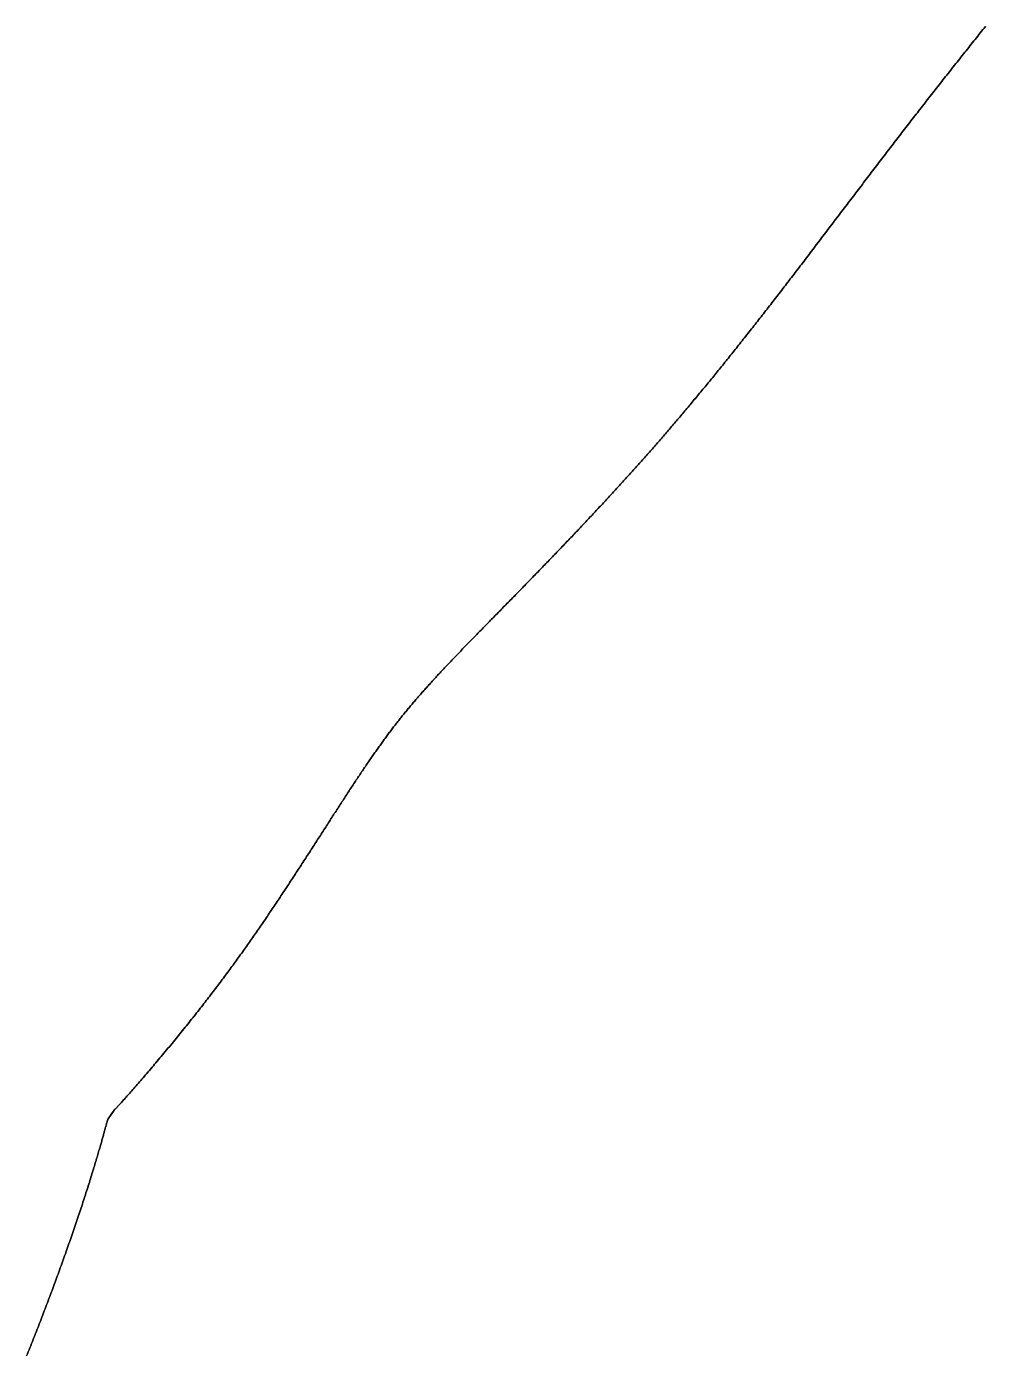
# Model space of a CAD drawing. Header units: inches. Extents: x 130170 to 284068, y 377793 to 804530.
# Drawn here: x 258656.8 to 258728.8, y 737667 to 737766.7 of the extents above; entities that cross this region are included whole.
import ezdxf

# ---------------------------------------------------------------- set-up
doc = ezdxf.new("R2010")
doc.units = ezdxf.units.IN
doc.header["$MEASUREMENT"] = 0
doc.layers.add('muni_il', color=7, linetype='Continuous')

msp = doc.modelspace()

# ---------------------------------------------------------------- linework, layer by layer
at = {"layer": 'muni_il'}
for points in [[(258656.823, 737666.914), (258656.886, 737667.069), (258656.948, 737667.224), (258657.011, 737667.378), (258657.073, 737667.533), (258657.134, 737667.687), (258657.196, 737667.841), (258657.257, 737667.995), (258657.318, 737668.149), (258657.379, 737668.303), (258657.44, 737668.457), (258657.5, 737668.611), (258657.561, 737668.764), (258657.621, 737668.918), (258657.681, 737669.071), (258657.741, 737669.225), (258657.8, 737669.378), (258657.86, 737669.532), (258657.919, 737669.685), (258657.978, 737669.838), (258658.037, 737669.992), (258658.096, 737670.145), (258658.154, 737670.298), (258658.213, 737670.452), (258658.271, 737670.605), (258658.329, 737670.758), (258658.387, 737670.911), (258658.445, 737671.065), (258658.503, 737671.218), (258658.561, 737671.372), (258658.618, 737671.525), (258658.675, 737671.678), (258658.733, 737671.832), (258658.79, 737671.985), (258658.847, 737672.139), (258658.903, 737672.292), (258658.96, 737672.446), (258659.017, 737672.599), (258659.073, 737672.753), (258659.129, 737672.906), (258659.185, 737673.06), (258659.241, 737673.213), (258659.297, 737673.366), (258659.352, 737673.52), (258659.408, 737673.673), (258659.463, 737673.827), (258659.518, 737673.98), (258659.573, 737674.133), (258659.628, 737674.286), (258659.682, 737674.439), (258659.737, 737674.592), (258659.791, 737674.745), (258659.845, 737674.898), (258659.899, 737675.05), (258659.952, 737675.202), (258660.005, 737675.354), (258660.059, 737675.506), (258660.111, 737675.658), (258660.164, 737675.809), (258660.216, 737675.96), (258660.268, 737676.111), (258660.32, 737676.261), (258660.372, 737676.411), (258660.423, 737676.561), (258660.474, 737676.71), (258660.524, 737676.859), (258660.575, 737677.007), (258660.624, 737677.155), (258660.674, 737677.302), (258660.723, 737677.448), (258660.772, 737677.594), (258660.821, 737677.74), (258660.869, 737677.885), (258660.916, 737678.028), (258660.964, 737678.172), (258661.011, 737678.314), (258661.057, 737678.456), (258661.103, 737678.597), (258661.149, 737678.737), (258661.194, 737678.875), (258661.238, 737679.013), (258661.282, 737679.15), (258661.326, 737679.286), (258661.369, 737679.421), (258661.412, 737679.555), (258661.454, 737679.688), (258661.496, 737679.819), (258661.537, 737679.949), (258661.577, 737680.078), (258661.617, 737680.206), (258661.656, 737680.332), (258661.695, 737680.457), (258661.733, 737680.581), (258661.771, 737680.703), (258661.808, 737680.823), (258661.844, 737680.942), (258661.88, 737681.06), (258661.915, 737681.176), (258661.949, 737681.29), (258661.983, 737681.403), (258662.016, 737681.513), (258662.049, 737681.623), (258662.081, 737681.73), (258662.112, 737681.836), (258662.143, 737681.94), (258662.173, 737682.042), (258662.202, 737682.143), (258662.231, 737682.241), (258662.259, 737682.338), (258662.286, 737682.433), (258662.313, 737682.526), (258662.339, 737682.617), (258662.364, 737682.706), (258662.389, 737682.793), (258662.413, 737682.878), (258662.437, 737682.962), (258662.46, 737683.043), (258662.482, 737683.122), (258662.504, 737683.2), (258662.525, 737683.275), (258662.546, 737683.349), (258662.565, 737683.42), (258662.585, 737683.49), (258662.604, 737683.558), (258662.622, 737683.623), (258662.639, 737683.687), (258662.656, 737683.749), (258662.673, 737683.809), (258662.689, 737683.867), (258662.705, 737683.923), (258662.719, 737683.977), (258662.734, 737684.03), (258662.748, 737684.08), (258662.761, 737684.129), (258662.775, 737684.176), (258662.787, 737684.221), (258662.799, 737684.264), (258662.811, 737684.305), (258662.822, 737684.345), (258662.833, 737684.383), (258662.844, 737684.419), (258662.854, 737684.453), (258662.863, 737684.485), (258662.872, 737684.515), (258662.881, 737684.544), (258662.889, 737684.571), (258662.897, 737684.596), (258662.905, 737684.62), (258662.912, 737684.641), (258662.918, 737684.66), (258662.925, 737684.678), (258662.93, 737684.694), (258662.936, 737684.708), (258662.94, 737684.719), (258662.945, 737684.729), (258663.389, 737685.364), (258663.409, 737685.384), (258663.42, 737685.395), (258663.432, 737685.407), (258663.445, 737685.42), (258663.46, 737685.435), (258663.476, 737685.452), (258663.494, 737685.471), (258663.514, 737685.492), (258663.536, 737685.515), (258663.561, 737685.541), (258663.588, 737685.569), (258663.617, 737685.6), (258663.648, 737685.634), (258663.683, 737685.671), (258663.719, 737685.71), (258663.759, 737685.753), (258663.8, 737685.798), (258663.845, 737685.847), (258663.892, 737685.898), (258663.941, 737685.953), (258663.994, 737686.01), (258664.048, 737686.07), (258664.105, 737686.133), (258664.165, 737686.2), (258664.227, 737686.268), (258664.291, 737686.34), (258664.357, 737686.414), (258664.426, 737686.491), (258664.497, 737686.571), (258664.569, 737686.653), (258664.644, 737686.737), (258664.721, 737686.824), (258664.799, 737686.913), (258664.879, 737687.005), (258664.961, 737687.098), (258665.045, 737687.194), (258665.13, 737687.291), (258665.217, 737687.391), (258665.304, 737687.492), (258665.394, 737687.595), (258665.484, 737687.699), (258665.576, 737687.805), (258665.668, 737687.913), (258665.762, 737688.022), (258665.856, 737688.132), (258665.952, 737688.243), (258666.048, 737688.356), (258666.144, 737688.469), (258666.242, 737688.584), (258666.34, 737688.7), (258666.438, 737688.816), (258666.537, 737688.933), (258666.637, 737689.051), (258666.737, 737689.17), (258666.836, 737689.289), (258666.937, 737689.408), (258667.037, 737689.528), (258667.138, 737689.649), (258667.238, 737689.769), (258667.339, 737689.89), (258667.439, 737690.012), (258667.54, 737690.133), (258667.64, 737690.255), (258667.74, 737690.376), (258667.84, 737690.498), (258667.94, 737690.62), (258668.04, 737690.742), (258668.14, 737690.863), (258668.239, 737690.985), (258668.338, 737691.107), (258668.436, 737691.228), (258668.534, 737691.349), (258668.632, 737691.47), (258668.729, 737691.591), (258668.826, 737691.711), (258668.923, 737691.831), (258669.019, 737691.951), (258669.114, 737692.071), (258669.209, 737692.19), (258669.304, 737692.309), (258669.398, 737692.428), (258669.492, 737692.546), (258669.585, 737692.664), (258669.678, 737692.782), (258669.77, 737692.899), (258669.862, 737693.016), (258669.953, 737693.132), (258670.044, 737693.248), (258670.134, 737693.364), (258670.224, 737693.48), (258670.313, 737693.595), (258670.401, 737693.709), (258670.49, 737693.824), (258670.577, 737693.938), (258670.665, 737694.051), (258670.751, 737694.165), (258670.838, 737694.277), (258670.923, 737694.39), (258671.009, 737694.503), (258671.094, 737694.615), (258671.178, 737694.726), (258671.262, 737694.838), (258671.346, 737694.949), (258671.429, 737695.06), (258671.512, 737695.17), (258671.594, 737695.28), (258671.676, 737695.391), (258671.758, 737695.5), (258671.839, 737695.61), (258671.92, 737695.72), (258672.001, 737695.829), (258672.081, 737695.938), (258672.161, 737696.047), (258672.241, 737696.155), (258672.32, 737696.264), (258672.399, 737696.373), (258672.478, 737696.481), (258672.556, 737696.589), (258672.634, 737696.697), (258672.712, 737696.805), (258672.79, 737696.913), (258672.867, 737697.021), (258672.945, 737697.129), (258673.022, 737697.236), (258673.098, 737697.344), (258673.175, 737697.452), (258673.251, 737697.559), (258673.328, 737697.667), (258673.404, 737697.775), (258673.479, 737697.882), (258673.555, 737697.99), (258673.631, 737698.097), (258673.706, 737698.205), (258673.781, 737698.313), (258673.856, 737698.42), (258673.931, 737698.528), (258674.006, 737698.636), (258674.081, 737698.744), (258674.156, 737698.851), (258674.23, 737698.959), (258674.304, 737699.067), (258674.379, 737699.175), (258674.453, 737699.283), (258674.527, 737699.391), (258674.601, 737699.5), (258674.675, 737699.608), (258674.749, 737699.716), (258674.823, 737699.825), (258674.896, 737699.933), (258674.97, 737700.042), (258675.043, 737700.15), (258675.117, 737700.259), (258675.19, 737700.368), (258675.263, 737700.477), (258675.337, 737700.585), (258675.41, 737700.694), (258675.483, 737700.803), (258675.556, 737700.912), (258675.629, 737701.022), (258675.702, 737701.131), (258675.774, 737701.24), (258675.847, 737701.349), (258675.92, 737701.458), (258675.992, 737701.568), (258676.065, 737701.677), (258676.137, 737701.786), (258676.209, 737701.896), (258676.282, 737702.005), (258676.354, 737702.115), (258676.426, 737702.224), (258676.498, 737702.334), (258676.57, 737702.443), (258676.642, 737702.552), (258676.713, 737702.662), (258676.785, 737702.771), (258676.857, 737702.88), (258676.928, 737702.99), (258676.999, 737703.099), (258677.071, 737703.208), (258677.142, 737703.317), (258677.213, 737703.426), (258677.284, 737703.535), (258677.354, 737703.644), (258677.425, 737703.752), (258677.496, 737703.861), (258677.566, 737703.969), (258677.636, 737704.078), (258677.706, 737704.186), (258677.776, 737704.294), (258677.846, 737704.402), (258677.916, 737704.51), (258677.985, 737704.617), (258678.055, 737704.725), (258678.124, 737704.832), (258678.193, 737704.939), (258678.262, 737705.046), (258678.331, 737705.152), (258678.399, 737705.259), (258678.468, 737705.365), (258678.536, 737705.471), (258678.604, 737705.577), (258678.672, 737705.682), (258678.74, 737705.787), (258678.807, 737705.892), (258678.875, 737705.997), (258678.942, 737706.101), (258679.009, 737706.205), (258679.076, 737706.309), (258679.142, 737706.413), (258679.208, 737706.516), (258679.275, 737706.619), (258679.341, 737706.721), (258679.406, 737706.824), (258679.472, 737706.925), (258679.537, 737707.027), (258679.603, 737707.128), (258679.667, 737707.229), (258679.732, 737707.33), (258679.797, 737707.43), (258679.861, 737707.53), (258679.925, 737707.629), (258679.989, 737707.728), (258680.053, 737707.827), (258680.116, 737707.925), (258680.179, 737708.023), (258680.242, 737708.12), (258680.305, 737708.217), (258680.367, 737708.314), (258680.43, 737708.41), (258680.492, 737708.506), (258680.554, 737708.602), (258680.615, 737708.697), (258680.677, 737708.791), (258680.738, 737708.886), (258680.799, 737708.979), (258680.86, 737709.072), (258680.92, 737709.165), (258680.981, 737709.258), (258681.041, 737709.35), (258681.101, 737709.442), (258681.16, 737709.533), (258681.22, 737709.623), (258681.279, 737709.714), (258681.338, 737709.803), (258681.397, 737709.893), (258681.456, 737709.982), (258681.514, 737710.07), (258681.572, 737710.158), (258681.631, 737710.246), (258681.689, 737710.333), (258681.746, 737710.42), (258681.804, 737710.506), (258681.861, 737710.592), (258681.918, 737710.678), (258681.975, 737710.763), (258682.032, 737710.847), (258682.089, 737710.931), (258682.145, 737711.015), (258682.201, 737711.098), (258682.257, 737711.181), (258682.313, 737711.264), (258682.369, 737711.346), (258682.425, 737711.427), (258682.48, 737711.509), (258682.536, 737711.59), (258682.591, 737711.67), (258682.646, 737711.75), (258682.701, 737711.83), (258682.756, 737711.909), (258682.811, 737711.988), (258682.866, 737712.067), (258682.92, 737712.145), (258682.975, 737712.222), (258683.029, 737712.3), (258683.083, 737712.377), (258683.137, 737712.454), (258683.191, 737712.53), (258683.246, 737712.606), (258683.3, 737712.682), (258683.354, 737712.757), (258683.407, 737712.832), (258683.461, 737712.907), (258683.515, 737712.981), (258683.569, 737713.055), (258683.622, 737713.129), (258683.676, 737713.203), (258683.73, 737713.276), (258683.784, 737713.349), (258683.837, 737713.422), (258683.891, 737713.494), (258683.945, 737713.566), (258683.998, 737713.638), (258684.052, 737713.71), (258684.106, 737713.781), (258684.16, 737713.852), (258684.213, 737713.923), (258684.267, 737713.994), (258684.321, 737714.065), (258684.375, 737714.135), (258684.429, 737714.205), (258684.483, 737714.275), (258684.537, 737714.345), (258684.592, 737714.415), (258684.646, 737714.484), (258684.7, 737714.554), (258684.755, 737714.623), (258684.809, 737714.692), (258684.864, 737714.761), (258684.919, 737714.83), (258684.974, 737714.899), (258685.029, 737714.967), (258685.084, 737715.036), (258685.14, 737715.104), (258685.195, 737715.173), (258685.251, 737715.241), (258685.307, 737715.309), (258685.363, 737715.377), (258685.419, 737715.445), (258685.476, 737715.514), (258685.532, 737715.582), (258685.589, 737715.65), (258685.646, 737715.718), (258685.703, 737715.786), (258685.76, 737715.854), (258685.818, 737715.922), (258685.876, 737715.99), (258685.934, 737716.058), (258685.992, 737716.126), (258686.051, 737716.194), (258686.109, 737716.262), (258686.168, 737716.33), (258686.228, 737716.398), (258686.287, 737716.466), (258686.347, 737716.535), (258686.407, 737716.603), (258686.467, 737716.672), (258686.527, 737716.74), (258686.588, 737716.809), (258686.649, 737716.878), (258686.71, 737716.947), (258686.772, 737717.016), (258686.834, 737717.085), (258686.896, 737717.154), (258686.958, 737717.223), (258687.021, 737717.293), (258687.084, 737717.362), (258687.147, 737717.432), (258687.211, 737717.502), (258687.275, 737717.572), (258687.339, 737717.642), (258687.403, 737717.713), (258687.468, 737717.783), (258687.533, 737717.854), (258687.599, 737717.924), (258687.664, 737717.996), (258687.73, 737718.067), (258687.797, 737718.138), (258687.863, 737718.21), (258687.93, 737718.282), (258687.997, 737718.353), (258688.065, 737718.426), (258688.133, 737718.498), (258688.201, 737718.571), (258688.27, 737718.643), (258688.339, 737718.716), (258688.408, 737718.79), (258688.477, 737718.863), (258688.547, 737718.937), (258688.617, 737719.01), (258688.688, 737719.084), (258688.758, 737719.159), (258688.829, 737719.233), (258688.901, 737719.308), (258688.972, 737719.383), (258689.044, 737719.458), (258689.117, 737719.534), (258689.189, 737719.609), (258689.262, 737719.685), (258689.335, 737719.761), (258689.409, 737719.837), (258689.483, 737719.914), (258689.557, 737719.991), (258689.631, 737720.068), (258689.706, 737720.145), (258689.78, 737720.222), (258689.856, 737720.3), (258689.931, 737720.378), (258690.007, 737720.456), (258690.083, 737720.534), (258690.159, 737720.613), (258690.236, 737720.692), (258690.312, 737720.771), (258690.39, 737720.85), (258690.467, 737720.929), (258690.544, 737721.009), (258690.622, 737721.089), (258690.7, 737721.169), (258690.779, 737721.249), (258690.857, 737721.329), (258690.936, 737721.41), (258691.015, 737721.491), (258691.094, 737721.572), (258691.174, 737721.653), (258691.253, 737721.735), (258691.333, 737721.816), (258691.413, 737721.898), (258691.493, 737721.98), (258691.574, 737722.062), (258691.654, 737722.144), (258691.735, 737722.227), (258691.816, 737722.31), (258691.897, 737722.393), (258691.978, 737722.476), (258692.06, 737722.559), (258692.141, 737722.642), (258692.223, 737722.725), (258692.305, 737722.809), (258692.387, 737722.893), (258692.469, 737722.977), (258692.551, 737723.061), (258692.634, 737723.145), (258692.716, 737723.229), (258692.799, 737723.314), (258692.882, 737723.398), (258692.964, 737723.483), (258693.047, 737723.568), (258693.13, 737723.652), (258693.213, 737723.737), (258693.297, 737723.822), (258693.38, 737723.908), (258693.463, 737723.993), (258693.546, 737724.078), (258693.63, 737724.164), (258693.713, 737724.249), (258693.797, 737724.335), (258693.88, 737724.42), (258693.964, 737724.506), (258694.048, 737724.591), (258694.131, 737724.677), (258694.215, 737724.763), (258694.299, 737724.849), (258694.382, 737724.935), (258694.466, 737725.021), (258694.549, 737725.107), (258694.633, 737725.193), (258694.717, 737725.279), (258694.8, 737725.365), (258694.884, 737725.451), (258694.968, 737725.537), (258695.051, 737725.623), (258695.135, 737725.709), (258695.218, 737725.795), (258695.302, 737725.882), (258695.385, 737725.968), (258695.469, 737726.054), (258695.552, 737726.14), (258695.635, 737726.226), (258695.718, 737726.312), (258695.801, 737726.398), (258695.884, 737726.484), (258695.967, 737726.57), (258696.05, 737726.656), (258696.133, 737726.742), (258696.216, 737726.828), (258696.298, 737726.913), (258696.381, 737726.999), (258696.463, 737727.085), (258696.546, 737727.171), (258696.628, 737727.256), (258696.71, 737727.342), (258696.792, 737727.428), (258696.874, 737727.513), (258696.956, 737727.598), (258697.037, 737727.684), (258697.119, 737727.769), (258697.201, 737727.854), (258697.282, 737727.939), (258697.363, 737728.024), (258697.444, 737728.11), (258697.525, 737728.194), (258697.606, 737728.279), (258697.687, 737728.364), (258697.767, 737728.449), (258697.848, 737728.534), (258697.928, 737728.618), (258698.008, 737728.703), (258698.088, 737728.787), (258698.168, 737728.872), (258698.248, 737728.956), (258698.328, 737729.04), (258698.407, 737729.124), (258698.487, 737729.208), (258698.566, 737729.292), (258698.645, 737729.376), (258698.724, 737729.46), (258698.803, 737729.544), (258698.882, 737729.628), (258698.96, 737729.711), (258699.039, 737729.795), (258699.117, 737729.878), (258699.195, 737729.962), (258699.274, 737730.045), (258699.351, 737730.128), (258699.429, 737730.212), (258699.507, 737730.295), (258699.584, 737730.378), (258699.662, 737730.461), (258699.739, 737730.544), (258699.816, 737730.627), (258699.894, 737730.71), (258699.971, 737730.793), (258700.047, 737730.875), (258700.124, 737730.958), (258700.201, 737731.041), (258700.277, 737731.123), (258700.354, 737731.206), (258700.43, 737731.289), (258700.506, 737731.371), (258700.582, 737731.454), (258700.658, 737731.536), (258700.734, 737731.618), (258700.81, 737731.701), (258700.885, 737731.783), (258700.961, 737731.866), (258701.037, 737731.948), (258701.112, 737732.031), (258701.187, 737732.113), (258701.263, 737732.195), (258701.338, 737732.278), (258701.413, 737732.36), (258701.488, 737732.443), (258701.563, 737732.525), (258701.638, 737732.608), (258701.713, 737732.69), (258701.788, 737732.773), (258701.863, 737732.855), (258701.937, 737732.938), (258702.012, 737733.021), (258702.087, 737733.103), (258702.161, 737733.186), (258702.236, 737733.269), (258702.31, 737733.352), (258702.385, 737733.435), (258702.459, 737733.518), (258702.534, 737733.601), (258702.608, 737733.684), (258702.683, 737733.767), (258702.757, 737733.851), (258702.832, 737733.934), (258702.906, 737734.018), (258702.981, 737734.101), (258703.055, 737734.185), (258703.13, 737734.269), (258703.204, 737734.353), (258703.279, 737734.437), (258703.353, 737734.521), (258703.428, 737734.606), (258703.503, 737734.69), (258703.577, 737734.775), (258703.652, 737734.86), (258703.727, 737734.945), (258703.801, 737735.03), (258703.876, 737735.115), (258703.951, 737735.201), (258704.026, 737735.286), (258704.101, 737735.372), (258704.176, 737735.458), (258704.251, 737735.544), (258704.326, 737735.63), (258704.402, 737735.717), (258704.477, 737735.804), (258704.553, 737735.891), (258704.628, 737735.978), (258704.704, 737736.065), (258704.779, 737736.153), (258704.855, 737736.241), (258704.931, 737736.329), (258705.007, 737736.417), (258705.083, 737736.506), (258705.159, 737736.595), (258705.236, 737736.684), (258705.312, 737736.773), (258705.389, 737736.862), (258705.466, 737736.952), (258705.542, 737737.042), (258705.619, 737737.133), (258705.696, 737737.223), (258705.774, 737737.314), (258705.851, 737737.405), (258705.928, 737737.496), (258706.006, 737737.588), (258706.084, 737737.68), (258706.162, 737737.772), (258706.24, 737737.865), (258706.318, 737737.958), (258706.396, 737738.051), (258706.475, 737738.144), (258706.554, 737738.238), (258706.632, 737738.332), (258706.711, 737738.427), (258706.79, 737738.521), (258706.87, 737738.616), (258706.949, 737738.712), (258707.029, 737738.807), (258707.109, 737738.903), (258707.189, 737739), (258707.269, 737739.096), (258707.349, 737739.193), (258707.43, 737739.29), (258707.51, 737739.388), (258707.591, 737739.486), (258707.672, 737739.584), (258707.754, 737739.683), (258707.835, 737739.782), (258707.917, 737739.881), (258707.998, 737739.981), (258708.08, 737740.081), (258708.162, 737740.181), (258708.245, 737740.282), (258708.327, 737740.383), (258708.41, 737740.484), (258708.493, 737740.586), (258708.576, 737740.688), (258708.659, 737740.79), (258708.743, 737740.893), (258708.826, 737740.996), (258708.91, 737741.1), (258708.994, 737741.204), (258709.078, 737741.308), (258709.163, 737741.412), (258709.247, 737741.517), (258709.332, 737741.622), (258709.417, 737741.728), (258709.502, 737741.834), (258709.587, 737741.94), (258709.673, 737742.047), (258709.758, 737742.153), (258709.844, 737742.261), (258709.93, 737742.368), (258710.016, 737742.476), (258710.103, 737742.585), (258710.189, 737742.693), (258710.276, 737742.802), (258710.363, 737742.911), (258710.45, 737743.021), (258710.537, 737743.131), (258710.625, 737743.241), (258710.712, 737743.352), (258710.8, 737743.463), (258710.888, 737743.574), (258710.976, 737743.686), (258711.064, 737743.798), (258711.153, 737743.91), (258711.242, 737744.023), (258711.33, 737744.135), (258711.419, 737744.249), (258711.508, 737744.362), (258711.598, 737744.476), (258711.687, 737744.59), (258711.777, 737744.704), (258711.866, 737744.819), (258711.956, 737744.934), (258712.046, 737745.049), (258712.136, 737745.165), (258712.227, 737745.281), (258712.317, 737745.397), (258712.408, 737745.513), (258712.499, 737745.63), (258712.589, 737745.747), (258712.681, 737745.864), (258712.772, 737745.982), (258712.863, 737746.099), (258712.954, 737746.217), (258713.046, 737746.336), (258713.138, 737746.454), (258713.23, 737746.573), (258713.321, 737746.692), (258713.413, 737746.811), (258713.506, 737746.931), (258713.598, 737747.05), (258713.69, 737747.17), (258713.783, 737747.29), (258713.876, 737747.411), (258713.968, 737747.531), (258714.061, 737747.652), (258714.154, 737747.773), (258714.247, 737747.894), (258714.34, 737748.015), (258714.434, 737748.137), (258714.527, 737748.259), (258714.62, 737748.381), (258714.714, 737748.503), (258714.807, 737748.625), (258714.901, 737748.748), (258714.995, 737748.87), (258715.089, 737748.993), (258715.183, 737749.116), (258715.277, 737749.239), (258715.371, 737749.363), (258715.465, 737749.486), (258715.559, 737749.61), (258715.654, 737749.733), (258715.748, 737749.857), (258715.843, 737749.981), (258715.937, 737750.105), (258716.032, 737750.229), (258716.126, 737750.354), (258716.221, 737750.478), (258716.316, 737750.603), (258716.411, 737750.727), (258716.506, 737750.852), (258716.601, 737750.977), (258716.696, 737751.102), (258716.791, 737751.227), (258716.886, 737751.352), (258716.981, 737751.478), (258717.076, 737751.603), (258717.171, 737751.728), (258717.266, 737751.854), (258717.362, 737751.979), (258717.457, 737752.105), (258717.553, 737752.23), (258717.648, 737752.356), (258717.743, 737752.482), (258717.839, 737752.607), (258717.934, 737752.733), (258718.03, 737752.859), (258718.126, 737752.985), (258718.221, 737753.111), (258718.317, 737753.237), (258718.412, 737753.363), (258718.508, 737753.489), (258718.604, 737753.615), (258718.7, 737753.741), (258718.795, 737753.867), (258718.891, 737753.993), (258718.987, 737754.119), (258719.083, 737754.245), (258719.178, 737754.372), (258719.274, 737754.498), (258719.37, 737754.624), (258719.466, 737754.75), (258719.562, 737754.876), (258719.658, 737755.002), (258719.754, 737755.128), (258719.85, 737755.254), (258719.946, 737755.38), (258720.041, 737755.506), (258720.137, 737755.632), (258720.233, 737755.758), (258720.329, 737755.884), (258720.425, 737756.009), (258720.521, 737756.135), (258720.617, 737756.261), (258720.713, 737756.387), (258720.809, 737756.512), (258720.905, 737756.638), (258721.001, 737756.763), (258721.097, 737756.889), (258721.193, 737757.014), (258721.289, 737757.14), (258721.385, 737757.265), (258721.481, 737757.391), (258721.577, 737757.516), (258721.673, 737757.641), (258721.769, 737757.766), (258721.866, 737757.891), (258721.962, 737758.017), (258722.058, 737758.141), (258722.154, 737758.266), (258722.25, 737758.391), (258722.346, 737758.516), (258722.442, 737758.641), (258722.538, 737758.765), (258722.634, 737758.89), (258722.73, 737759.014), (258722.826, 737759.139), (258722.922, 737759.263), (258723.018, 737759.388), (258723.114, 737759.512), (258723.21, 737759.636), (258723.307, 737759.76), (258723.403, 737759.884), (258723.499, 737760.008), (258723.595, 737760.132), (258723.691, 737760.256), (258723.787, 737760.379), (258723.883, 737760.503), (258723.979, 737760.627), (258724.076, 737760.75), (258724.172, 737760.874), (258724.268, 737760.997), (258724.364, 737761.12), (258724.46, 737761.244), (258724.556, 737761.367), (258724.652, 737761.49), (258724.749, 737761.613), (258724.845, 737761.736), (258724.941, 737761.859), (258725.037, 737761.981), (258725.133, 737762.104), (258725.23, 737762.227), (258725.326, 737762.349), (258725.422, 737762.472), (258725.518, 737762.594), (258725.615, 737762.717), (258725.711, 737762.839), (258725.807, 737762.962), (258725.904, 737763.084), (258726, 737763.206), (258726.096, 737763.328), (258726.193, 737763.45), (258726.289, 737763.572), (258726.385, 737763.694), (258726.482, 737763.816), (258726.578, 737763.938), (258726.675, 737764.06), (258726.771, 737764.181), (258726.868, 737764.303), (258726.964, 737764.425), (258727.06, 737764.546), (258727.157, 737764.668), (258727.253, 737764.79), (258727.35, 737764.911), (258727.447, 737765.033), (258727.543, 737765.154), (258727.64, 737765.275), (258727.736, 737765.397), (258727.833, 737765.518), (258727.93, 737765.639), (258728.026, 737765.761), (258728.123, 737765.882), (258728.22, 737766.003), (258728.316, 737766.125), (258728.413, 737766.246), (258728.51, 737766.367), (258728.607, 737766.488), (258728.703, 737766.609), (258728.8, 737766.73)], [(258728.8, 737766.73), (258728.703, 737766.609), (258728.607, 737766.488), (258728.51, 737766.367), (258728.413, 737766.246), (258728.316, 737766.125), (258728.22, 737766.003), (258728.123, 737765.882), (258728.026, 737765.761), (258727.93, 737765.639), (258727.833, 737765.518), (258727.736, 737765.397), (258727.64, 737765.275), (258727.543, 737765.154), (258727.447, 737765.033), (258727.35, 737764.911), (258727.253, 737764.79), (258727.157, 737764.668), (258727.06, 737764.546), (258726.964, 737764.425), (258726.868, 737764.303), (258726.771, 737764.181), (258726.675, 737764.06), (258726.578, 737763.938), (258726.482, 737763.816), (258726.385, 737763.694), (258726.289, 737763.572), (258726.193, 737763.45), (258726.096, 737763.328), (258726, 737763.206), (258725.904, 737763.084), (258725.807, 737762.962), (258725.711, 737762.839), (258725.615, 737762.717), (258725.518, 737762.594), (258725.422, 737762.472), (258725.326, 737762.349), (258725.23, 737762.227), (258725.133, 737762.104), (258725.037, 737761.981), (258724.941, 737761.859), (258724.845, 737761.736), (258724.749, 737761.613), (258724.652, 737761.49), (258724.556, 737761.367), (258724.46, 737761.244), (258724.364, 737761.12), (258724.268, 737760.997), (258724.172, 737760.874), (258724.076, 737760.75), (258723.979, 737760.627), (258723.883, 737760.503), (258723.787, 737760.379), (258723.691, 737760.256), (258723.595, 737760.132), (258723.499, 737760.008), (258723.403, 737759.884), (258723.307, 737759.76), (258723.21, 737759.636), (258723.114, 737759.512), (258723.018, 737759.388), (258722.922, 737759.263), (258722.826, 737759.139), (258722.73, 737759.014), (258722.634, 737758.89), (258722.538, 737758.765), (258722.442, 737758.641), (258722.346, 737758.516), (258722.25, 737758.391), (258722.154, 737758.266), (258722.058, 737758.141), (258721.962, 737758.017), (258721.866, 737757.891), (258721.769, 737757.766), (258721.673, 737757.641), (258721.577, 737757.516), (258721.481, 737757.391), (258721.385, 737757.265), (258721.289, 737757.14), (258721.193, 737757.014), (258721.097, 737756.889), (258721.001, 737756.763), (258720.905, 737756.638), (258720.809, 737756.512), (258720.713, 737756.387), (258720.617, 737756.261), (258720.521, 737756.135), (258720.425, 737756.009), (258720.329, 737755.884), (258720.233, 737755.758), (258720.137, 737755.632), (258720.041, 737755.506), (258719.946, 737755.38), (258719.85, 737755.254), (258719.754, 737755.128), (258719.658, 737755.002), (258719.562, 737754.876), (258719.466, 737754.75), (258719.37, 737754.624), (258719.274, 737754.498), (258719.178, 737754.372), (258719.083, 737754.245), (258718.987, 737754.119), (258718.891, 737753.993), (258718.795, 737753.867), (258718.7, 737753.741), (258718.604, 737753.615), (258718.508, 737753.489), (258718.412, 737753.363), (258718.317, 737753.237), (258718.221, 737753.111), (258718.126, 737752.985), (258718.03, 737752.859), (258717.934, 737752.733), (258717.839, 737752.607), (258717.743, 737752.482), (258717.648, 737752.356), (258717.553, 737752.23), (258717.457, 737752.105), (258717.362, 737751.979), (258717.266, 737751.854), (258717.171, 737751.728), (258717.076, 737751.603), (258716.981, 737751.478), (258716.886, 737751.352), (258716.791, 737751.227), (258716.696, 737751.102), (258716.601, 737750.977), (258716.506, 737750.852), (258716.411, 737750.727), (258716.316, 737750.603), (258716.221, 737750.478), (258716.126, 737750.354), (258716.032, 737750.229), (258715.937, 737750.105), (258715.843, 737749.981), (258715.748, 737749.857), (258715.654, 737749.733), (258715.559, 737749.61), (258715.465, 737749.486), (258715.371, 737749.363), (258715.277, 737749.239), (258715.183, 737749.116), (258715.089, 737748.993), (258714.995, 737748.87), (258714.901, 737748.748), (258714.807, 737748.625), (258714.714, 737748.503), (258714.62, 737748.381), (258714.527, 737748.259), (258714.434, 737748.137), (258714.34, 737748.015), (258714.247, 737747.894), (258714.154, 737747.773), (258714.061, 737747.652), (258713.968, 737747.531), (258713.876, 737747.411), (258713.783, 737747.29), (258713.69, 737747.17), (258713.598, 737747.05), (258713.506, 737746.931), (258713.413, 737746.811), (258713.321, 737746.692), (258713.23, 737746.573), (258713.138, 737746.454), (258713.046, 737746.336), (258712.954, 737746.217), (258712.863, 737746.099), (258712.772, 737745.982), (258712.681, 737745.864), (258712.589, 737745.747), (258712.499, 737745.63), (258712.408, 737745.513), (258712.317, 737745.397), (258712.227, 737745.281), (258712.136, 737745.165), (258712.046, 737745.049), (258711.956, 737744.934), (258711.866, 737744.819), (258711.777, 737744.704), (258711.687, 737744.59), (258711.598, 737744.476), (258711.508, 737744.362), (258711.419, 737744.249), (258711.33, 737744.135), (258711.242, 737744.023), (258711.153, 737743.91), (258711.064, 737743.798), (258710.976, 737743.686), (258710.888, 737743.574), (258710.8, 737743.463), (258710.712, 737743.352), (258710.625, 737743.241), (258710.537, 737743.131), (258710.45, 737743.021), (258710.363, 737742.911), (258710.276, 737742.802), (258710.189, 737742.693), (258710.103, 737742.585), (258710.016, 737742.476), (258709.93, 737742.368), (258709.844, 737742.261), (258709.758, 737742.153), (258709.673, 737742.047), (258709.587, 737741.94), (258709.502, 737741.834), (258709.417, 737741.728), (258709.332, 737741.622), (258709.247, 737741.517), (258709.163, 737741.412), (258709.078, 737741.308), (258708.994, 737741.204), (258708.91, 737741.1), (258708.826, 737740.996), (258708.743, 737740.893), (258708.659, 737740.79), (258708.576, 737740.688), (258708.493, 737740.586), (258708.41, 737740.484), (258708.327, 737740.383), (258708.245, 737740.282), (258708.162, 737740.181), (258708.08, 737740.081), (258707.998, 737739.981), (258707.917, 737739.881), (258707.835, 737739.782), (258707.754, 737739.683), (258707.672, 737739.584), (258707.591, 737739.486), (258707.51, 737739.388), (258707.43, 737739.29), (258707.349, 737739.193), (258707.269, 737739.096), (258707.189, 737739), (258707.109, 737738.903), (258707.029, 737738.807), (258706.949, 737738.712), (258706.87, 737738.616), (258706.79, 737738.521), (258706.711, 737738.427), (258706.632, 737738.332), (258706.554, 737738.238), (258706.475, 737738.144), (258706.396, 737738.051), (258706.318, 737737.958), (258706.24, 737737.865), (258706.162, 737737.772), (258706.084, 737737.68), (258706.006, 737737.588), (258705.928, 737737.496), (258705.851, 737737.405), (258705.774, 737737.314), (258705.696, 737737.223), (258705.619, 737737.133), (258705.542, 737737.042), (258705.466, 737736.952), (258705.389, 737736.862), (258705.312, 737736.773), (258705.236, 737736.684), (258705.159, 737736.595), (258705.083, 737736.506), (258705.007, 737736.417), (258704.931, 737736.329), (258704.855, 737736.241), (258704.779, 737736.153), (258704.704, 737736.065), (258704.628, 737735.978), (258704.553, 737735.891), (258704.477, 737735.804), (258704.402, 737735.717), (258704.326, 737735.63), (258704.251, 737735.544), (258704.176, 737735.458), (258704.101, 737735.372), (258704.026, 737735.286), (258703.951, 737735.201), (258703.876, 737735.115), (258703.801, 737735.03), (258703.727, 737734.945), (258703.652, 737734.86), (258703.577, 737734.775), (258703.503, 737734.69), (258703.428, 737734.606), (258703.353, 737734.521), (258703.279, 737734.437), (258703.204, 737734.353), (258703.13, 737734.269), (258703.055, 737734.185), (258702.981, 737734.101), (258702.906, 737734.018), (258702.832, 737733.934), (258702.757, 737733.851), (258702.683, 737733.767), (258702.608, 737733.684), (258702.534, 737733.601), (258702.459, 737733.518), (258702.385, 737733.435), (258702.31, 737733.352), (258702.236, 737733.269), (258702.161, 737733.186), (258702.087, 737733.103), (258702.012, 737733.021), (258701.937, 737732.938), (258701.863, 737732.855), (258701.788, 737732.773), (258701.713, 737732.69), (258701.638, 737732.608), (258701.563, 737732.525), (258701.488, 737732.443), (258701.413, 737732.36), (258701.338, 737732.278), (258701.263, 737732.195), (258701.187, 737732.113), (258701.112, 737732.031), (258701.037, 737731.948), (258700.961, 737731.866), (258700.885, 737731.783), (258700.81, 737731.701), (258700.734, 737731.618), (258700.658, 737731.536), (258700.582, 737731.454), (258700.506, 737731.371), (258700.43, 737731.289), (258700.354, 737731.206), (258700.277, 737731.123), (258700.201, 737731.041), (258700.124, 737730.958), (258700.047, 737730.875), (258699.971, 737730.793), (258699.894, 737730.71), (258699.816, 737730.627), (258699.739, 737730.544), (258699.662, 737730.461), (258699.584, 737730.378), (258699.507, 737730.295), (258699.429, 737730.212), (258699.351, 737730.128), (258699.274, 737730.045), (258699.195, 737729.962), (258699.117, 737729.878), (258699.039, 737729.795), (258698.96, 737729.711), (258698.882, 737729.628), (258698.803, 737729.544), (258698.724, 737729.46), (258698.645, 737729.376), (258698.566, 737729.292), (258698.487, 737729.208), (258698.407, 737729.124), (258698.328, 737729.04), (258698.248, 737728.956), (258698.168, 737728.872), (258698.088, 737728.787), (258698.008, 737728.703), (258697.928, 737728.618), (258697.848, 737728.534), (258697.767, 737728.449), (258697.687, 737728.364), (258697.606, 737728.279), (258697.525, 737728.194), (258697.444, 737728.11), (258697.363, 737728.024), (258697.282, 737727.939), (258697.201, 737727.854), (258697.119, 737727.769), (258697.037, 737727.684), (258696.956, 737727.598), (258696.874, 737727.513), (258696.792, 737727.428), (258696.71, 737727.342), (258696.628, 737727.256), (258696.546, 737727.171), (258696.463, 737727.085), (258696.381, 737726.999), (258696.298, 737726.913), (258696.216, 737726.828), (258696.133, 737726.742), (258696.05, 737726.656), (258695.967, 737726.57), (258695.884, 737726.484), (258695.801, 737726.398), (258695.718, 737726.312), (258695.635, 737726.226), (258695.552, 737726.14), (258695.469, 737726.054), (258695.385, 737725.968), (258695.302, 737725.882), (258695.218, 737725.795), (258695.135, 737725.709), (258695.051, 737725.623), (258694.968, 737725.537), (258694.884, 737725.451), (258694.8, 737725.365), (258694.717, 737725.279), (258694.633, 737725.193), (258694.549, 737725.107), (258694.466, 737725.021), (258694.382, 737724.935), (258694.299, 737724.849), (258694.215, 737724.763), (258694.131, 737724.677), (258694.048, 737724.591), (258693.964, 737724.506), (258693.88, 737724.42), (258693.797, 737724.335), (258693.713, 737724.249), (258693.63, 737724.164), (258693.546, 737724.078), (258693.463, 737723.993), (258693.38, 737723.908), (258693.297, 737723.822), (258693.213, 737723.737), (258693.13, 737723.652), (258693.047, 737723.568), (258692.964, 737723.483), (258692.882, 737723.398), (258692.799, 737723.314), (258692.716, 737723.229), (258692.634, 737723.145), (258692.551, 737723.061), (258692.469, 737722.977), (258692.387, 737722.893), (258692.305, 737722.809), (258692.223, 737722.725), (258692.141, 737722.642), (258692.06, 737722.559), (258691.978, 737722.476), (258691.897, 737722.393), (258691.816, 737722.31), (258691.735, 737722.227), (258691.654, 737722.144), (258691.574, 737722.062), (258691.493, 737721.98), (258691.413, 737721.898), (258691.333, 737721.816), (258691.253, 737721.735), (258691.174, 737721.653), (258691.094, 737721.572), (258691.015, 737721.491), (258690.936, 737721.41), (258690.857, 737721.329), (258690.779, 737721.249), (258690.7, 737721.169), (258690.622, 737721.089), (258690.544, 737721.009), (258690.467, 737720.929), (258690.39, 737720.85), (258690.312, 737720.771), (258690.236, 737720.692), (258690.159, 737720.613), (258690.083, 737720.534), (258690.007, 737720.456), (258689.931, 737720.378), (258689.856, 737720.3), (258689.78, 737720.222), (258689.706, 737720.145), (258689.631, 737720.068), (258689.557, 737719.991), (258689.483, 737719.914), (258689.409, 737719.837), (258689.335, 737719.761), (258689.262, 737719.685), (258689.189, 737719.609), (258689.117, 737719.534), (258689.044, 737719.458), (258688.972, 737719.383), (258688.901, 737719.308), (258688.829, 737719.233), (258688.758, 737719.159), (258688.688, 737719.084), (258688.617, 737719.01), (258688.547, 737718.937), (258688.477, 737718.863), (258688.408, 737718.79), (258688.339, 737718.716), (258688.27, 737718.643), (258688.201, 737718.571), (258688.133, 737718.498), (258688.065, 737718.426), (258687.997, 737718.353), (258687.93, 737718.282), (258687.863, 737718.21), (258687.797, 737718.138), (258687.73, 737718.067), (258687.664, 737717.996), (258687.599, 737717.924), (258687.533, 737717.854), (258687.468, 737717.783), (258687.403, 737717.713), (258687.339, 737717.642), (258687.275, 737717.572), (258687.211, 737717.502), (258687.147, 737717.432), (258687.084, 737717.362), (258687.021, 737717.293), (258686.958, 737717.223), (258686.896, 737717.154), (258686.834, 737717.085), (258686.772, 737717.016), (258686.71, 737716.947), (258686.649, 737716.878), (258686.588, 737716.809), (258686.527, 737716.74), (258686.467, 737716.672), (258686.407, 737716.603), (258686.347, 737716.535), (258686.287, 737716.466), (258686.228, 737716.398), (258686.168, 737716.33), (258686.109, 737716.262), (258686.051, 737716.194), (258685.992, 737716.126), (258685.934, 737716.058), (258685.876, 737715.99), (258685.818, 737715.922), (258685.76, 737715.854), (258685.703, 737715.786), (258685.646, 737715.718), (258685.589, 737715.65), (258685.532, 737715.582), (258685.476, 737715.514), (258685.419, 737715.445), (258685.363, 737715.377), (258685.307, 737715.309), (258685.251, 737715.241), (258685.195, 737715.173), (258685.14, 737715.104), (258685.084, 737715.036), (258685.029, 737714.967), (258684.974, 737714.899), (258684.919, 737714.83), (258684.864, 737714.761), (258684.809, 737714.692), (258684.755, 737714.623), (258684.7, 737714.554), (258684.646, 737714.484), (258684.592, 737714.415), (258684.537, 737714.345), (258684.483, 737714.275), (258684.429, 737714.205), (258684.375, 737714.135), (258684.321, 737714.065), (258684.267, 737713.994), (258684.213, 737713.923), (258684.16, 737713.852), (258684.106, 737713.781), (258684.052, 737713.71), (258683.998, 737713.638), (258683.945, 737713.566), (258683.891, 737713.494), (258683.837, 737713.422), (258683.784, 737713.349), (258683.73, 737713.276), (258683.676, 737713.203), (258683.622, 737713.129), (258683.569, 737713.055), (258683.515, 737712.981), (258683.461, 737712.907), (258683.407, 737712.832), (258683.354, 737712.757), (258683.3, 737712.682), (258683.246, 737712.606), (258683.191, 737712.53), (258683.137, 737712.454), (258683.083, 737712.377), (258683.029, 737712.3), (258682.975, 737712.222), (258682.92, 737712.145), (258682.866, 737712.067), (258682.811, 737711.988), (258682.756, 737711.909), (258682.701, 737711.83), (258682.646, 737711.75), (258682.591, 737711.67), (258682.536, 737711.59), (258682.48, 737711.509), (258682.425, 737711.427), (258682.369, 737711.346), (258682.313, 737711.264), (258682.257, 737711.181), (258682.201, 737711.098), (258682.145, 737711.015), (258682.089, 737710.931), (258682.032, 737710.847), (258681.975, 737710.763), (258681.918, 737710.678), (258681.861, 737710.592), (258681.804, 737710.506), (258681.746, 737710.42), (258681.689, 737710.333), (258681.631, 737710.246), (258681.572, 737710.158), (258681.514, 737710.07), (258681.456, 737709.982), (258681.397, 737709.893), (258681.338, 737709.803), (258681.279, 737709.714), (258681.22, 737709.623), (258681.16, 737709.533), (258681.101, 737709.442), (258681.041, 737709.35), (258680.981, 737709.258), (258680.92, 737709.165), (258680.86, 737709.072), (258680.799, 737708.979), (258680.738, 737708.886), (258680.677, 737708.791), (258680.615, 737708.697), (258680.554, 737708.602), (258680.492, 737708.506), (258680.43, 737708.41), (258680.367, 737708.314), (258680.305, 737708.217), (258680.242, 737708.12), (258680.179, 737708.023), (258680.116, 737707.925), (258680.053, 737707.827), (258679.989, 737707.728), (258679.925, 737707.629), (258679.861, 737707.53), (258679.797, 737707.43), (258679.732, 737707.33), (258679.667, 737707.229), (258679.603, 737707.128), (258679.537, 737707.027), (258679.472, 737706.925), (258679.406, 737706.824), (258679.341, 737706.721), (258679.275, 737706.619), (258679.208, 737706.516), (258679.142, 737706.413), (258679.076, 737706.309), (258679.009, 737706.205), (258678.942, 737706.101), (258678.875, 737705.997), (258678.807, 737705.892), (258678.74, 737705.787), (258678.672, 737705.682), (258678.604, 737705.577), (258678.536, 737705.471), (258678.468, 737705.365), (258678.399, 737705.259), (258678.331, 737705.152), (258678.262, 737705.046), (258678.193, 737704.939), (258678.124, 737704.832), (258678.055, 737704.725), (258677.985, 737704.617), (258677.916, 737704.51), (258677.846, 737704.402), (258677.776, 737704.294), (258677.706, 737704.186), (258677.636, 737704.078), (258677.566, 737703.969), (258677.496, 737703.861), (258677.425, 737703.752), (258677.354, 737703.644), (258677.284, 737703.535), (258677.213, 737703.426), (258677.142, 737703.317), (258677.071, 737703.208), (258676.999, 737703.099), (258676.928, 737702.99), (258676.857, 737702.88), (258676.785, 737702.771), (258676.713, 737702.662), (258676.642, 737702.552), (258676.57, 737702.443), (258676.498, 737702.334), (258676.426, 737702.224), (258676.354, 737702.115), (258676.282, 737702.005), (258676.209, 737701.896), (258676.137, 737701.786), (258676.065, 737701.677), (258675.992, 737701.568), (258675.92, 737701.458), (258675.847, 737701.349), (258675.774, 737701.24), (258675.702, 737701.131), (258675.629, 737701.022), (258675.556, 737700.912), (258675.483, 737700.803), (258675.41, 737700.694), (258675.337, 737700.585), (258675.263, 737700.477), (258675.19, 737700.368), (258675.117, 737700.259), (258675.043, 737700.15), (258674.97, 737700.042), (258674.896, 737699.933), (258674.823, 737699.825), (258674.749, 737699.716), (258674.675, 737699.608), (258674.601, 737699.5), (258674.527, 737699.391), (258674.453, 737699.283), (258674.379, 737699.175), (258674.304, 737699.067), (258674.23, 737698.959), (258674.156, 737698.851), (258674.081, 737698.744), (258674.006, 737698.636), (258673.931, 737698.528), (258673.856, 737698.42), (258673.781, 737698.313), (258673.706, 737698.205), (258673.631, 737698.097), (258673.555, 737697.99), (258673.479, 737697.882), (258673.404, 737697.775), (258673.328, 737697.667), (258673.251, 737697.559), (258673.175, 737697.452), (258673.098, 737697.344), (258673.022, 737697.236), (258672.945, 737697.129), (258672.867, 737697.021), (258672.79, 737696.913), (258672.712, 737696.805), (258672.634, 737696.697), (258672.556, 737696.589), (258672.478, 737696.481), (258672.399, 737696.373), (258672.32, 737696.264), (258672.241, 737696.155), (258672.161, 737696.047), (258672.081, 737695.938), (258672.001, 737695.829), (258671.92, 737695.72), (258671.839, 737695.61), (258671.758, 737695.5), (258671.676, 737695.391), (258671.594, 737695.28), (258671.512, 737695.17), (258671.429, 737695.06), (258671.346, 737694.949), (258671.262, 737694.838), (258671.178, 737694.726), (258671.094, 737694.615), (258671.009, 737694.503), (258670.923, 737694.39), (258670.838, 737694.277), (258670.751, 737694.165), (258670.665, 737694.051), (258670.577, 737693.938), (258670.49, 737693.824), (258670.401, 737693.709), (258670.313, 737693.595), (258670.224, 737693.48), (258670.134, 737693.364), (258670.044, 737693.248), (258669.953, 737693.132), (258669.862, 737693.016), (258669.77, 737692.899), (258669.678, 737692.782), (258669.585, 737692.664), (258669.492, 737692.546), (258669.398, 737692.428), (258669.304, 737692.309), (258669.209, 737692.19), (258669.114, 737692.071), (258669.019, 737691.951), (258668.923, 737691.831), (258668.826, 737691.711), (258668.729, 737691.591), (258668.632, 737691.47), (258668.534, 737691.349), (258668.436, 737691.228), (258668.338, 737691.107), (258668.239, 737690.985), (258668.14, 737690.863), (258668.04, 737690.742), (258667.94, 737690.62), (258667.84, 737690.498), (258667.74, 737690.376), (258667.64, 737690.255), (258667.54, 737690.133), (258667.439, 737690.012), (258667.339, 737689.89), (258667.238, 737689.769), (258667.138, 737689.649), (258667.037, 737689.528), (258666.937, 737689.408), (258666.836, 737689.289), (258666.737, 737689.17), (258666.637, 737689.051), (258666.537, 737688.933), (258666.438, 737688.816), (258666.34, 737688.7), (258666.242, 737688.584), (258666.144, 737688.469), (258666.048, 737688.356), (258665.952, 737688.243), (258665.856, 737688.132), (258665.762, 737688.022), (258665.668, 737687.913), (258665.576, 737687.805), (258665.484, 737687.699), (258665.394, 737687.595), (258665.304, 737687.492), (258665.217, 737687.391), (258665.13, 737687.291), (258665.045, 737687.194), (258664.961, 737687.098), (258664.879, 737687.005), (258664.799, 737686.913), (258664.721, 737686.824), (258664.644, 737686.737), (258664.569, 737686.653), (258664.497, 737686.571), (258664.426, 737686.491), (258664.357, 737686.414), (258664.291, 737686.34), (258664.227, 737686.268), (258664.165, 737686.2), (258664.105, 737686.133), (258664.048, 737686.07), (258663.994, 737686.01), (258663.941, 737685.953), (258663.892, 737685.898), (258663.845, 737685.847), (258663.8, 737685.798), (258663.759, 737685.753), (258663.719, 737685.71), (258663.683, 737685.671), (258663.648, 737685.634), (258663.617, 737685.6), (258663.588, 737685.569), (258663.561, 737685.541), (258663.536, 737685.515), (258663.514, 737685.492), (258663.494, 737685.471), (258663.476, 737685.452), (258663.46, 737685.435), (258663.445, 737685.42), (258663.432, 737685.407), (258663.42, 737685.395), (258663.409, 737685.384), (258663.389, 737685.364), (258662.945, 737684.729), (258662.94, 737684.719), (258662.936, 737684.708), (258662.93, 737684.694), (258662.925, 737684.678), (258662.918, 737684.66), (258662.912, 737684.641), (258662.905, 737684.62), (258662.897, 737684.596), (258662.889, 737684.571), (258662.881, 737684.544), (258662.872, 737684.515), (258662.863, 737684.485), (258662.854, 737684.453), (258662.844, 737684.419), (258662.833, 737684.383), (258662.822, 737684.345), (258662.811, 737684.305), (258662.799, 737684.264), (258662.787, 737684.221), (258662.775, 737684.176), (258662.761, 737684.129), (258662.748, 737684.08), (258662.734, 737684.03), (258662.719, 737683.977), (258662.705, 737683.923), (258662.689, 737683.867), (258662.673, 737683.809), (258662.656, 737683.749), (258662.639, 737683.687), (258662.622, 737683.623), (258662.604, 737683.558), (258662.585, 737683.49), (258662.565, 737683.42), (258662.546, 737683.349), (258662.525, 737683.275), (258662.504, 737683.2), (258662.482, 737683.122), (258662.46, 737683.043), (258662.437, 737682.962), (258662.413, 737682.878), (258662.389, 737682.793), (258662.364, 737682.706), (258662.339, 737682.617), (258662.313, 737682.526), (258662.286, 737682.433), (258662.259, 737682.338), (258662.231, 737682.241), (258662.202, 737682.143), (258662.173, 737682.042), (258662.143, 737681.94), (258662.112, 737681.836), (258662.081, 737681.73), (258662.049, 737681.623), (258662.016, 737681.513), (258661.983, 737681.403), (258661.949, 737681.29), (258661.915, 737681.176), (258661.88, 737681.06), (258661.844, 737680.942), (258661.808, 737680.823), (258661.771, 737680.703), (258661.733, 737680.581), (258661.695, 737680.457), (258661.656, 737680.332), (258661.617, 737680.206), (258661.577, 737680.078), (258661.537, 737679.949), (258661.496, 737679.819), (258661.454, 737679.688), (258661.412, 737679.555), (258661.369, 737679.421), (258661.326, 737679.286), (258661.282, 737679.15), (258661.238, 737679.013), (258661.194, 737678.875), (258661.149, 737678.737), (258661.103, 737678.597), (258661.057, 737678.456), (258661.011, 737678.314), (258660.964, 737678.172), (258660.916, 737678.028), (258660.869, 737677.885), (258660.821, 737677.74), (258660.772, 737677.594), (258660.723, 737677.448), (258660.674, 737677.302), (258660.624, 737677.155), (258660.575, 737677.007), (258660.524, 737676.859), (258660.474, 737676.71), (258660.423, 737676.561), (258660.372, 737676.411), (258660.32, 737676.261), (258660.268, 737676.111), (258660.216, 737675.96), (258660.164, 737675.809), (258660.111, 737675.658), (258660.059, 737675.506), (258660.005, 737675.354), (258659.952, 737675.202), (258659.899, 737675.05), (258659.845, 737674.898), (258659.791, 737674.745), (258659.737, 737674.592), (258659.682, 737674.439), (258659.628, 737674.286), (258659.573, 737674.133), (258659.518, 737673.98), (258659.463, 737673.827), (258659.408, 737673.673), (258659.352, 737673.52), (258659.297, 737673.366), (258659.241, 737673.213), (258659.185, 737673.06), (258659.129, 737672.906), (258659.073, 737672.753), (258659.017, 737672.599), (258658.96, 737672.446), (258658.903, 737672.292), (258658.847, 737672.139), (258658.79, 737671.985), (258658.733, 737671.832), (258658.675, 737671.678), (258658.618, 737671.525), (258658.561, 737671.372), (258658.503, 737671.218), (258658.445, 737671.065), (258658.387, 737670.911), (258658.329, 737670.758), (258658.271, 737670.605), (258658.213, 737670.452), (258658.154, 737670.298), (258658.096, 737670.145), (258658.037, 737669.992), (258657.978, 737669.838), (258657.919, 737669.685), (258657.86, 737669.532), (258657.8, 737669.378), (258657.741, 737669.225), (258657.681, 737669.071), (258657.621, 737668.918), (258657.561, 737668.764), (258657.5, 737668.611), (258657.44, 737668.457), (258657.379, 737668.303), (258657.318, 737668.149), (258657.257, 737667.995), (258657.196, 737667.841), (258657.134, 737667.687), (258657.073, 737667.533), (258657.011, 737667.378), (258656.948, 737667.224), (258656.886, 737667.069), (258656.823, 737666.914)]]:
    msp.add_lwpolyline(points, dxfattribs=at)

doc.saveas('drawing.dxf')
